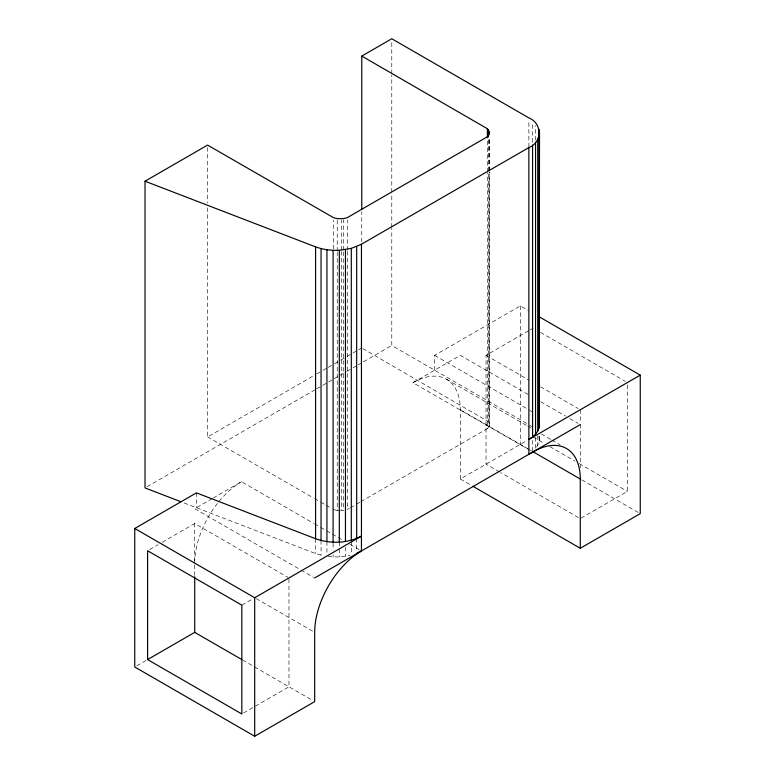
<?xml version="1.0" encoding="UTF-8"?>
<svg xmlns="http://www.w3.org/2000/svg" width="775" height="775" viewBox="0 0 775 775"><rect width="100%" height="100%" fill="white"/><g stroke="black" fill="none" stroke-linecap="round" stroke-linejoin="round"><path stroke-width="0.58" stroke-dasharray="3.88 2.91" d="M194.719 575.534L194.719 562.233M194.719 561.023L194.719 523.542L287.922 577.346M288.968 579.158L288.968 686.786L241.839 713.988M333.424 248.978L333.424 220.032M340.38 510.667L337.241 510.512L337.241 252.417M337.241 251.207L337.241 219.848M341.436 251.42L341.436 510.715L343.509 510.512L343.509 251.207M341.436 250.209L341.436 220.061M343.509 250.005L343.509 219.848M347.326 251.391L347.326 509.485L349.418 508.274M347.326 250.18L347.326 220.032M361.751 241.819L361.76 211.662M526.777 423.392L391.782 345.456L391.782 228.325M391.782 227.123L391.782 193.314M391.782 192.103L391.782 74.972M391.782 73.77L391.782 41.162M360.918 501.638L487.388 428.614L487.388 172.932M487.388 172.147L487.388 137.96M487.388 428.614L489.17 426.415L489.538 423.993L488.444 421.648L488.444 171.992M488.444 170.791L488.444 137.02M489.17 426.415L489.17 171.934M489.17 170.733L489.17 136.962M489.538 423.993L489.538 171.924M489.538 170.723L489.538 138.163M528.87 146.843L528.87 120.309M532.58 142.116L532.58 122.818M535.564 140.091L535.564 125.628M535.564 437.555L535.564 448.967L539.071 442.728L539.526 436.015M207.593 207.807L207.623 436.935L315.609 374.596M316.655 373.986L321.896 370.963M322.952 370.353L327.137 367.931M328.193 367.331L333.434 364.298M334.48 363.698L339.721 360.675M340.767 360.065L346.008 357.043M347.064 356.432L357.546 350.377M358.593 349.777L361.741 347.956M147.114 486.71L315.454 389.525M316.5 388.914L321.732 385.902M322.778 385.301L333.231 379.256M334.277 378.655L345.776 372.019M346.822 371.409L352.053 368.396M353.1 367.786L357.275 365.374M358.321 364.773L362.506 362.361M363.552 361.751L391.782 345.456M434.62 370.188L434.62 355.347L520.306 305.883L528.647 310.698M212.147 498.635L194.719 508.7L300.07 569.518M213.203 498.025L241.49 481.692L313.468 523.241M530.497 450.575L412.939 382.705L460.331 355.347L529.17 395.095M149.691 549.533L158.061 544.699M162.256 542.277L194.719 523.542M499.642 472.033L486.032 464.177L486.032 355.347L528.967 330.557M530.013 329.956L533.161 328.145M350.465 507.673L355.686 504.651M356.733 504.05L359.871 502.239M136.807 665.803L146.117 660.426M241.839 605.159L253.357 598.513M412.939 382.705A66.64 38.479 -60 0 1 460.331 409.762L460.331 479.018L526.874 440.597M627.411 384.972L627.411 491.389L580.281 518.591L500.698 472.643M327.961 556.566L339.324 556.993L350.126 555.326M184.14 502.975L315.58 553.563L323.398 555.762M333.424 509.485L337.241 510.512M540.485 332.368L625.309 381.348M486.032 355.347L528.967 380.137M540.485 386.783L578.189 408.551M540.65 401.721L565.682 416.175M569.848 418.577L578.198 423.402M434.62 355.347L528.87 409.762M446.429 379.198L526.748 425.572M527.794 426.173L530.923 427.984M541.357 434L550.744 439.425M551.781 440.026L560.131 444.84M533.161 436.974L544.68 443.62M549.911 446.642L575.05 461.154M579.235 463.576L627.411 491.389M460.331 409.762L531.262 450.711M581.851 479.919L638.174 512.44M460.331 479.018L471.801 485.644M207.623 436.935L313.507 497.996M314.553 498.596L319.794 501.619M320.85 502.229L325.035 504.641M326.091 505.252L331.332 508.274M314.505 523.842L319.726 526.855M320.772 527.455L331.196 533.481M332.243 534.082L343.713 540.708M349.971 544.321L359.358 549.737M301.107 570.119L313.623 577.346M256.254 598.639L312.587 631.16M242.701 660.067L312.587 700.416M362.787 348.566L488.444 421.648M529.8 410.392L532.58 412.261M529.8 425.233L532.58 427.103M539.071 436.16L539.526 439.444M580.281 409.762L580.281 423.063M580.281 424.274L580.281 467.809M539.071 435.879L539.071 442.728M537.743 435.657L537.743 445.925M532.58 440.365L532.58 450.633M520.306 305.883L520.306 444.395M356.674 538.422L356.674 550.977M351.298 541.376L351.298 553.931M345.456 547.198L345.456 556.334M339.324 542.151L339.324 556.993M333.095 543.333L333.095 550.192M333.095 554.755L333.095 557.041M326.934 541.628L326.934 554.183M321.044 540.456L321.044 555.297M315.58 538.732L315.58 553.563M207.584 147.502L207.593 202.982M196.433 492.871L196.433 507.712M194.709 563.115A66.66 38.479 -60 0 1 218.279 502.384M219.044 501.444A66.66 38.479 -60 0 1 241.49 481.692"/><path stroke-width="1.16" d="M134.743 528.482L254.694 597.738L361.45 536.106C347.5 543.537 330.344 543.972 315.58 538.732L196.433 492.871L134.743 528.482L134.743 666.994L254.694 736.25L314.669 701.627L314.669 632.371A66.66 38.479 -60 0 1 361.45 550.947L361.45 244.241L528.87 147.579C542.393 142.28 542.393 123.196 528.87 117.897L391.782 38.75L361.78 56.071L361.76 209.25M361.78 56.071L487.388 128.727L489.538 132.128L489.17 134.55L487.388 136.749L347.326 217.62L343.509 218.647L337.241 218.647L333.424 217.62L207.584 145.09L145.022 181.214L145.022 487.921L180.788 501.687M147.589 659.573L147.589 550.744L241.839 605.159L241.839 713.988L147.589 659.573L194.719 632.371L241.839 659.573M194.719 632.371L194.719 576.745M254.694 736.25L254.694 597.738M315.58 538.732L315.58 246.867L145.022 181.214M321.044 540.456L321.044 248.601L315.58 246.867M326.934 541.628L326.934 249.763L321.044 248.601M333.095 542.2L333.095 250.335L326.934 249.763M339.324 542.151L339.324 250.286L351.298 248.368L361.45 244.241M345.456 541.493L345.456 249.627M351.298 540.233L351.298 248.368M356.674 538.422L356.674 246.557M487.388 137.165L487.388 128.727M488.444 137.02L488.444 129.783M528.87 147.579L528.87 454.286L532.9 451.961A66.64 38.479 -60 0 1 580.281 479.018L580.281 548.274L640.257 513.641L640.257 375.139L539.08 316.723M640.257 375.139L528.87 439.444L532.58 436.935L532.58 145.07M532.58 436.935L535.564 434.126L535.564 142.271M535.564 434.126L537.743 431.084L537.743 139.229M537.743 431.084L539.071 427.887L539.071 129.454M539.071 427.887L539.526 132.738M314.669 577.956L580.281 424.603M356.674 553.263L361.45 550.947M333.095 250.335L339.324 250.286M532.299 451.312L580.281 479.018M472.847 486.245L580.281 548.274M539.071 421.319L539.526 424.603"/></g></svg>
